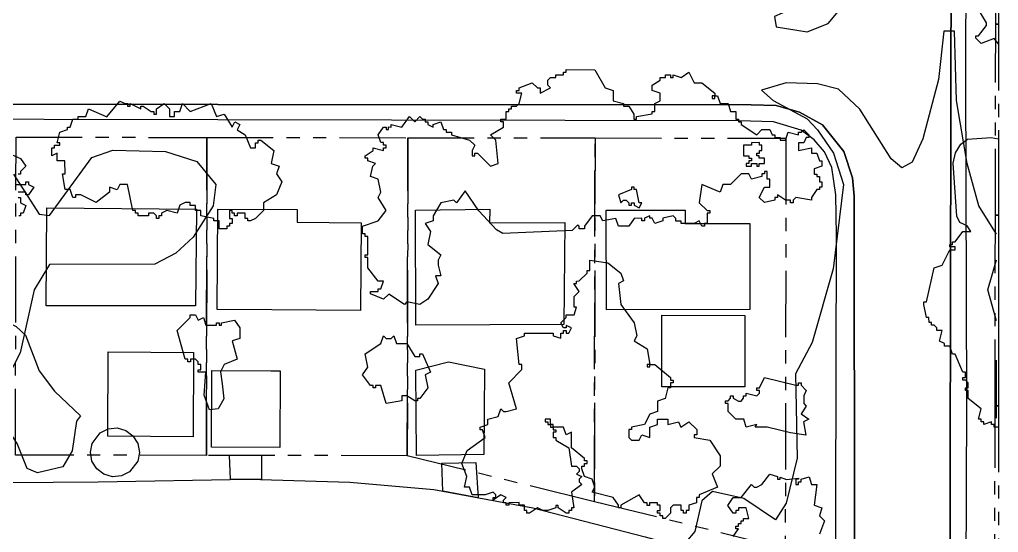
# Model space of a CAD drawing. Header units: metres. Extents: x -550 to 550, y -500 to 950.
# Drawn here: x 456.2 to 550, y 15.4 to 64.5 of the extents above; entities that cross this region are included whole.
import ezdxf

# ---------------------------------------------------------------- set-up
doc = ezdxf.new("R2010")
doc.units = ezdxf.units.M
doc.header["$LTSCALE"] = 2
doc.linetypes.add('PHANTOM', pattern=[6.35, 3.175, -0.635, 0.635, -0.635, 0.635, -0.635])
for name, color, linetype in [('SITE-BLDG-EXIST', 7, 'CONTINUOUS'), ('SITE-PARKING', 250, 'CONTINUOUS'), ('SITE-PROPERTY', 7, 'PHANTOM'), ('SITE-ROAD-CURB', 7, 'CONTINUOUS'), ('SITE-ROAD-GRAVEL', 32, 'CONTINUOUS'), ('SITE-ROAD-PAVED', 7, 'CONTINUOUS'), ('SITE-TREE-CANOPY', 94, 'CONTINUOUS'), ('TOPO-CONTOUR-MINOR', 9, 'CONTINUOUS')]:
    doc.layers.add(name, color=color, linetype=linetype)

msp = doc.modelspace()

# ---------------------------------------------------------------- linework, layer by layer
at = {"layer": 'SITE-BLDG-EXIST'}
for points in [[(458.801, 37.07), (458.869, 46.458), (473.181, 46.352), (473.106, 37.075)], [(480.395, 36.687), (475.184, 36.727), (475.245, 46.349), (482.844, 46.306), (482.835, 45.083), (488.959, 45.042), (488.906, 36.644)], [(494.157, 46.259), (501.278, 46.328), (501.269, 45.038), (508.475, 45.074), (508.378, 35.285), (494.193, 35.224)], [(512.437, 46.237), (519.993, 46.25), (519.999, 44.96), (526.185, 44.974), (526.204, 36.721), (512.46, 36.693)], [(517.746, 29.311), (517.762, 36.186), (525.718, 36.165), (525.703, 29.302)], [(464.744, 32.658), (472.904, 32.614), (472.859, 24.538), (464.699, 24.582)], [(494.248, 22.721), (494.201, 30.92), (497.327, 31.706), (500.782, 31.012), (500.716, 22.825)], [(480.311, 30.848), (481.209, 30.847), (481.186, 23.505), (474.627, 23.524), (474.65, 30.866)]]:
    msp.add_lwpolyline(points, close=True, dxfattribs=at)
at = {"layer": 'SITE-PARKING'}
for points in [[(479.42, 20.426), (476.463, 20.429), (476.34, 22.766), (479.416, 22.762)], [(496.772, 19.314), (496.698, 21.995), (499.949, 22.047), (500.177, 18.676)]]:
    msp.add_lwpolyline(points, close=True, dxfattribs=at)
at = {"layer": 'SITE-PROPERTY'}
for points in [[(549.741, 64.056), (549.77, 82.344), (550, 82.343), (550, 64.056)], [(549.712, 45.769), (549.741, 64.056), (550, 64.056), (550, 45.769)], [(474.135, 22.746), (455.855, 22.768), (455.906, 53.247), (474.193, 53.214)], [(493.384, 22.711), (474.135, 22.746), (474.193, 53.214), (493.435, 53.19)], [(511.307, 18.307), (493.384, 22.711), (493.435, 53.19), (511.364, 53.168)], [(511.364, 53.168), (529.65, 53.135), (529.582, 13.802), (511.307, 18.307)], [(549.683, 27.493), (549.712, 45.769), (550, 45.769), (550, 27.492)], [(549.653, 8.838), (549.683, 27.493), (550, 27.492), (550, 8.753)]]:
    msp.add_lwpolyline(points, close=True, dxfattribs=at)
at = {"layer": 'SITE-ROAD-CURB'}
for points in [[(547.014, 114.072), (546.856, 59.043), (546.944, 27.641), (546.728, -29.212), (546.977, -32.716), (547.529, -34.608), (548.671, -36.812), (550, -38.564), (550, -40.542), (549.657, -40.273), (546.796, -36.509), (545.607, -32.793), (545.267, -29.689), (545.564, 123.217)], [(373.058, 56.42), (526.305, 56.354), (528.706, 56.273), (530.939, 55.636), (533.149, 54.432), (535.19, 51.86), (536.029, 49.334), (536.196, 47.599), (536.248, -19.01)], [(534.335, -21.322), (534.492, 43.83), (534.426, 47.723), (534.029, 50.326), (533.329, 51.84), (532.347, 52.976), (531.105, 53.923), (528.452, 54.716), (525.137, 54.798), (375.367, 55.082)]]:
    msp.add_lwpolyline(points, dxfattribs=at)
at = {"layer": 'SITE-ROAD-GRAVEL'}
msp.add_lwpolyline([(429.327, 19.942), (463.78, 20.2), (478.226, 20.461), (487.875, 20.193), (495.915, 19.471), (505.407, 17.702), (516.177, 14.93), (534.437, 9.947), (534.416, 4.352), (502.585, 12.411), (491.871, 14.326), (467.439, 14.389), (438.021, 13.992)], dxfattribs=at)
at = {"layer": 'SITE-ROAD-PAVED'}
for points in [[(545.564, 123.217), (545.267, -29.689)], [(536.248, -19.01), (536.196, 47.599), (536.029, 49.334), (535.19, 51.86), (533.149, 54.432), (530.939, 55.636), (528.706, 56.273), (526.305, 56.354), (373.058, 56.42)]]:
    msp.add_lwpolyline(points, dxfattribs=at)
at = {"layer": 'SITE-TREE-CANOPY'}
for points in [[(549.599, 62.71), (548.349, 62.211), (547.851, 62.713), (547.851, 62.957), (548.097, 62.957), (548.849, 63.957), (548.85, 64.213), (548.1, 65.46), (548.346, 65.715), (548.346, 65.96), (548.845, 65.96), (548.845, 66.46), (548.6, 66.46), (548.6, 66.705), (547.849, 67.462), (548.095, 67.707), (548.096, 67.963), (548.594, 67.962), (549.846, 69.206), (549.601, 69.963), (550, 70.094), (550, 62.175)], [(523.096, 57.214), (523.348, 56.457), (524.1, 56.457), (524.345, 55.711), (524.85, 55.71), (524.849, 54.965), (525.095, 54.965), (525.095, 54.709), (525.348, 54.709), (525.347, 54.464), (526.849, 53.461), (527.348, 53.961), (528.1, 53.96), (528.345, 53.459), (528.597, 53.459), (528.597, 53.214), (529.096, 53.213), (529.095, 52.958), (529.601, 52.957), (529.848, 53.713), (530.845, 53.456), (530.845, 53.712), (531.098, 53.712), (531.351, 53.956), (531.849, 53.455), (531.849, 53.21), (531.596, 53.21), (531.349, 52.71), (530.851, 52.711), (530.85, 51.965), (532.1, 52.209), (532.1, 51.708), (532.598, 51.708), (532.85, 50.962), (533.096, 50.962), (533.095, 50.461), (532.351, 50.206), (532.35, 49.706), (532.596, 49.705), (532.596, 49.461), (532.848, 49.46), (532.848, 48.96), (533.101, 48.959), (533.1, 48.459), (532.847, 48.459), (532.847, 48.214), (532.601, 48.215), (532.094, 47.459), (532.101, 47.214), (530.599, 47.461), (530.346, 47.205), (530.345, 46.96), (530.099, 46.961), (530.1, 47.205), (529.601, 47.206), (528.85, 47.708), (528.85, 47.463), (528.597, 47.463), (528.597, 47.207), (527.599, 46.964), (527.094, 47.465), (527.601, 48.465), (528.1, 48.465), (528.101, 49.21), (527.848, 49.21), (527.849, 49.956), (527.596, 49.956), (527.596, 49.711), (527.35, 49.712), (527.35, 49.456), (526.345, 49.212), (526.1, 49.713), (525.349, 49.714), (524.35, 48.714), (523.599, 48.715), (523.345, 47.959), (521.597, 48.706), (521.349, 46.96), (522.1, 46.214), (522.346, 46.214), (522.345, 45.958), (522.1, 45.958), (522.098, 44.957), (521.845, 44.957), (521.845, 44.713), (521.599, 44.713), (521.347, 45.214), (520.848, 44.959), (519.598, 44.96), (519.599, 45.205), (519.1, 45.205), (519.1, 45.461), (518.848, 45.706), (517.85, 45.463), (517.85, 45.207), (517.098, 44.963), (516.846, 45.464), (516.6, 45.464), (516.601, 45.709), (516.095, 45.465), (516.094, 45.209), (515.848, 45.209), (515.849, 45.465), (515.097, 45.455), (514.598, 44.71), (513.601, 44.712), (513.349, 45.457), (512.098, 45.214), (511.846, 45.715), (511.095, 45.716), (510.349, 44.716), (510.349, 44.46), (509.85, 44.46), (509.851, 44.705), (509.675, 44.794), (509.176, 44.305), (502.532, 44.024), (501.922, 44.37), (500.245, 46.185), (498.913, 48.1), (498.097, 46.955), (497.845, 47.211), (496.595, 46.957), (495.849, 45.712), (495.848, 45.212), (495.096, 44.957), (495.601, 44.211), (495.347, 42.965), (496.596, 41.963), (496.349, 41.462), (496.349, 40.962), (496.6, 39.96), (496.095, 39.961), (496.346, 39.215), (495.347, 37.715), (494.595, 37.215), (493.346, 37.461), (493.1, 37.206), (491.598, 38.209), (491.099, 37.709), (489.849, 38.211), (489.85, 38.456), (490.601, 38.455), (490.594, 38.711), (490.847, 38.71), (491.101, 39.455), (490.595, 39.456), (489.6, 40.714), (489.601, 41.715), (489.348, 41.716), (489.348, 41.96), (489.601, 41.96), (489.596, 43.706), (489.35, 43.707), (489.351, 43.962), (489.098, 43.963), (489.099, 44.708), (490.595, 45.207), (491.348, 46.207), (490.598, 47.465), (490.844, 47.965), (490.6, 49.211), (489.849, 49.457), (490.096, 50.458), (490.349, 50.713), (489.598, 50.959), (489.598, 51.215), (489.346, 51.215), (489.346, 51.46), (490.098, 51.96), (490.098, 52.215), (491.095, 51.958), (491.095, 52.214), (491.348, 52.214), (491.348, 52.459), (491.096, 52.459), (491.096, 52.715), (490.85, 52.715), (490.598, 53.461), (491.098, 54.205), (491.351, 54.205), (491.35, 53.96), (491.596, 53.96), (491.596, 54.216), (491.849, 54.215), (491.85, 54.46), (492.846, 54.214), (493.599, 55.214), (494.097, 54.713), (494.596, 55.213), (494.849, 54.957), (495.095, 54.957), (495.094, 54.712), (495.347, 54.712), (495.347, 54.456), (495.845, 54.211), (495.845, 54.455), (496.597, 54.71), (496.849, 53.965), (497.095, 53.964), (497.094, 53.709), (497.6, 53.708), (497.6, 53.463), (499.348, 52.96), (499.846, 52.459), (499.599, 51.959), (499.599, 51.458), (499.845, 51.458), (499.845, 51.714), (500.098, 51.714), (501.346, 50.455), (502.098, 50.71), (501.848, 52.957), (501.35, 53.459), (502.601, 54.213), (502.594, 54.714), (502.349, 54.714), (502.349, 54.959), (502.847, 54.958), (502.848, 55.715), (503.101, 55.715), (503.095, 55.959), (503.347, 55.959), (503.348, 56.215), (503.846, 56.214), (504.099, 56.459), (504.346, 57.459), (503.848, 57.46), (503.848, 57.705), (504.101, 57.716), (504.101, 57.96), (505.345, 58.459), (505.85, 57.958), (506.096, 57.958), (506.095, 57.457), (507.1, 57.957), (506.847, 58.213), (506.848, 58.713), (507.101, 58.958), (507.6, 58.957), (507.6, 59.213), (508.344, 59.212), (508.345, 59.457), (508.597, 59.457), (508.598, 59.712), (511.351, 59.709), (512.346, 57.961), (513.097, 57.716), (513.096, 56.715), (514.1, 56.458), (514.099, 56.213), (514.598, 56.212), (515.095, 55.455), (515.095, 54.966), (515.348, 54.965), (515.348, 55.21), (516.851, 55.464), (516.844, 55.709), (517.097, 55.709), (517.098, 56.465), (517.597, 56.709), (517.598, 57.466), (516.847, 57.711), (516.847, 58.212), (517.599, 58.711), (517.6, 58.956), (518.098, 58.956), (518.099, 59.211), (518.597, 59.211), (518.597, 58.955), (518.85, 58.966), (518.85, 59.21), (519.601, 58.965), (520.346, 59.464), (520.851, 58.463), (521.595, 58.462), (522.851, 57.459), (522.851, 57.214)], [(522.598, 57.215), (522.597, 56.959), (522.85, 56.959), (522.851, 57.214)], [(466.346, 56.46), (466.599, 56.46), (466.598, 56.215), (466.851, 56.215), (466.845, 56.46), (467.848, 55.958), (467.848, 56.214), (468.094, 56.213), (468.845, 55.712), (469.098, 55.712), (469.098, 55.456), (469.35, 55.456), (469.351, 55.956), (470.096, 56.456), (470.601, 55.966), (470.6, 55.209), (471.099, 55.209), (471.099, 55.709), (471.598, 55.709), (471.845, 56.465), (472.595, 55.707), (474.597, 56.461), (475.095, 55.215), (475.846, 55.459), (476.596, 54.212), (476.85, 54.712), (477.348, 54.456), (477.094, 53.955), (477.845, 53.465), (478.349, 52.207), (478.848, 52.207), (478.849, 52.707), (479.094, 52.707), (479.095, 52.963), (479.347, 52.963), (480.596, 51.96), (480.349, 50.714), (481.1, 50.458), (480.846, 49.713), (481.351, 48.956), (480.851, 47.71), (479.6, 46.956), (479.599, 46.21), (478.847, 45.455), (478.348, 45.211), (478.095, 45.211), (478.095, 45.456), (477.849, 45.456), (477.85, 45.957), (477.099, 45.958), (477.098, 45.713), (476.846, 45.713), (476.846, 45.958), (476.6, 45.958), (476.6, 46.214), (476.348, 46.214), (476.347, 45.458), (476.599, 45.458), (476.599, 44.957), (476.346, 44.957), (476.346, 44.713), (476.1, 44.713), (476.1, 44.457), (475.348, 44.458), (475.349, 45.214), (474.851, 45.215), (474.851, 45.46), (473.601, 45.706), (473.595, 46.207), (473.096, 46.207), (473.097, 46.708), (472.598, 46.708), (472.598, 46.964), (472.1, 46.965), (471.601, 46.71), (471.347, 45.965), (470.35, 46.21), (469.844, 45.955), (469.851, 45.711), (469.598, 45.711), (469.598, 45.455), (469.345, 45.455), (469.345, 45.711), (469.1, 45.956), (468.594, 45.957), (468.601, 45.712), (467.597, 45.713), (467.597, 45.958), (467.344, 45.958), (467.345, 46.214), (467.099, 46.214), (466.596, 48.707), (465.845, 48.708), (465.598, 48.207), (464.847, 48.464), (464.847, 47.964), (463.595, 46.964), (462.101, 47.711), (461.595, 47.712), (461.595, 47.456), (461.349, 47.456), (461.097, 48.213), (460.598, 48.214), (460.347, 49.716), (460.6, 49.715), (460.595, 50.961), (459.85, 50.962), (459.851, 51.707), (459.345, 51.463), (459.346, 52.209), (459.599, 52.208), (459.599, 52.464), (460.098, 52.463), (460.098, 52.708), (459.845, 52.708), (460.099, 53.709), (460.851, 53.964), (460.844, 54.209), (461.097, 54.209), (461.351, 54.965), (461.85, 54.964), (461.85, 55.209), (462.594, 55.208), (462.848, 55.964), (464.596, 55.205), (465.848, 56.706)], [(525.596, 51.46), (526.095, 51.46), (526.095, 51.215), (526.348, 51.215), (526.347, 50.959), (526.094, 50.959), (526.101, 50.714), (525.848, 50.715), (525.848, 50.459), (526.347, 50.458), (526.347, 50.714), (526.846, 50.713), (526.845, 50.458), (527.098, 50.457), (527.098, 50.713), (527.597, 50.712), (527.598, 51.213), (527.099, 51.214), (527.099, 51.458), (526.846, 51.459), (526.847, 51.715), (527.1, 51.714), (527.1, 51.959), (527.346, 51.959), (527.346, 52.459), (527.1, 52.459), (527.101, 52.715), (526.349, 52.705), (526.349, 52.46), (525.598, 52.461)], [(549.596, 25.457), (549.597, 25.713), (549.351, 25.713), (549.351, 25.958), (548.599, 25.714), (548.6, 25.959), (548.347, 25.959), (548.347, 26.215), (548.094, 26.215), (548.348, 27.205), (547.1, 28.208), (547.1, 28.964), (546.848, 28.965), (546.848, 29.209), (547.101, 29.209), (547.094, 29.71), (546.849, 29.966), (546.596, 29.955), (546.596, 30.211), (546.849, 30.21), (546.85, 30.711), (546.597, 30.711), (545.848, 32.459), (545.595, 32.459), (545.35, 33.216), (544.844, 33.205), (544.845, 33.461), (544.346, 33.706), (544.6, 34.707), (544.095, 34.708), (544.095, 34.964), (543.85, 35.209), (543.597, 35.209), (543.597, 35.465), (543.351, 35.465), (543.345, 35.966), (543.099, 35.955), (542.848, 37.212), (542.848, 37.457), (543.101, 37.456), (543.849, 40.715), (544.601, 40.959), (545.347, 42.459), (545.846, 42.459), (545.846, 42.715), (545.347, 42.715), (545.348, 42.96), (545.601, 42.96), (545.601, 43.216), (545.847, 43.215), (546.599, 44.215), (547.351, 44.215), (546.993, 44.749), (546.312, 45.061), (546.018, 45.662), (545.673, 50.735), (545.892, 51.736), (546.399, 52.558), (547.038, 53.047), (549.314, 53.2), (550, 53.083), (550, 25.457)], [(513.849, 46.958), (514.095, 47.214), (514.348, 47.213), (514.601, 46.957), (514.6, 46.713), (514.846, 46.712), (514.846, 46.957), (515.099, 46.957), (515.099, 46.712), (515.597, 46.456), (515.851, 46.956), (515.598, 46.956), (515.347, 48.213), (515.101, 48.214), (515.101, 48.458), (514.848, 48.459), (514.848, 48.214), (513.597, 47.715)], [(507.348, 25.208), (507.601, 25.208), (507.6, 24.963), (507.348, 24.964), (507.347, 24.463), (507.6, 24.463), (507.599, 24.207), (508.849, 23.46), (509.099, 21.713), (509.598, 21.713), (509.85, 21.457), (509.85, 21.212), (509.597, 20.956), (510.095, 20.711), (509.849, 20.455), (509.849, 20.211), (510.094, 19.966), (509.096, 19.21), (509.347, 17.708), (509.094, 17.709), (509.101, 17.464), (508.848, 17.464), (508.848, 17.208), (508.595, 17.209), (507.844, 17.71), (507.845, 17.955), (507.599, 17.955), (507.599, 17.711), (506.847, 17.456), (506.348, 17.456), (505.85, 17.713), (505.098, 17.213), (504.845, 17.213), (504.845, 17.458), (504.6, 17.458), (504.6, 17.959), (504.095, 17.96), (504.095, 18.215), (503.098, 18.206), (503.097, 17.961), (502.845, 17.961), (502.845, 18.206), (502.599, 18.206), (502.599, 18.462), (502.845, 18.706), (502.347, 18.963), (501.595, 18.463), (501.595, 18.708), (501.848, 18.708), (501.849, 18.963), (501.596, 19.208), (500.844, 18.965), (499.594, 18.955), (499.349, 19.712), (498.851, 19.712), (499.098, 20.713), (498.601, 21.96), (499.101, 23.205), (500.851, 24.46), (500.599, 25.205), (500.346, 25.206), (500.347, 25.462), (501.098, 25.705), (501.099, 26.206), (502.096, 26.461), (502.35, 27.205), (502.596, 26.96), (502.848, 26.96), (503.846, 27.215), (503.098, 29.707), (504.349, 30.963), (504.35, 31.463), (504.097, 31.464), (503.847, 33.956), (504.599, 34.211), (504.599, 34.455), (505.849, 34.465), (507.345, 34.463), (507.345, 34.207), (508.096, 33.962), (508.096, 34.462), (508.349, 34.462), (508.35, 34.707), (508.595, 34.706), (508.595, 34.462), (508.848, 34.461), (509.094, 34.962), (508.596, 35.207), (508.596, 34.962), (508.35, 34.962), (508.098, 35.463), (508.597, 35.963), (508.597, 36.208), (509.349, 36.207), (509.595, 36.963), (509.35, 36.964), (509.351, 37.965), (509.85, 38.465), (509.345, 39.211), (509.598, 39.21), (509.598, 39.455), (509.851, 39.466), (510.597, 40.21), (510.597, 40.455), (510.85, 40.466), (510.851, 41.456), (512.599, 41.209), (513.848, 40.206), (514.1, 39.461), (513.601, 39.205), (513.844, 37.214), (515.099, 35.455), (515.351, 34.209), (515.097, 33.708), (516.346, 32.962), (516.597, 31.46), (517.096, 31.459), (518.597, 30.211), (518.597, 29.955), (518.85, 29.955), (518.849, 29.71), (518.597, 29.711), (518.596, 29.21), (518.35, 29.21), (518.096, 28.21), (517.344, 27.955), (517.35, 26.965), (516.598, 26.71), (516.099, 25.709), (514.848, 25.455), (514.848, 25.21), (514.595, 25.211), (514.594, 24.465), (514.847, 24.209), (515.598, 24.208), (515.845, 24.708), (516.596, 24.463), (516.597, 25.464), (517.349, 25.708), (517.349, 26.208), (518.346, 26.207), (518.346, 25.707), (519.35, 25.961), (519.596, 25.46), (520.348, 25.96), (521.098, 25.214), (521.098, 24.713), (520.845, 24.713), (520.844, 24.458), (522.347, 24.211), (523.349, 22.708), (523.348, 21.707), (522.596, 20.963), (523.1, 19.705), (521.35, 18.962), (521.35, 18.706), (521.097, 18.706), (521.097, 18.206), (520.345, 17.962), (520.344, 17.461), (520.099, 17.462), (520.098, 17.206), (519.845, 17.206), (519.846, 17.462), (519.6, 17.462), (519.601, 17.963), (518.849, 17.964), (518.596, 17.708), (518.595, 17.208), (518.096, 16.708), (517.85, 16.708), (517.851, 16.964), (517.598, 16.964), (517.598, 17.209), (517.345, 17.209), (517.346, 17.465), (517.598, 17.465), (517.599, 17.965), (517.346, 17.966), (517.347, 18.21), (516.595, 18.211), (516.595, 17.955), (516.349, 17.956), (516.349, 18.212), (516.097, 18.212), (515.599, 18.958), (513.849, 17.959), (513.849, 17.714), (513.596, 17.714), (513.596, 17.959), (513.098, 18.705), (511.098, 19.208), (511.351, 19.708), (511.099, 20.465), (510.348, 20.711), (510.096, 21.456), (510.096, 21.712), (510.349, 21.712), (510.35, 21.956), (510.595, 21.956), (510.596, 22.212), (510.35, 22.212), (510.35, 22.457), (509.094, 23.46), (509.096, 24.961), (508.597, 24.706), (508.345, 25.463), (507.348, 25.464)], [(461.702, 26.009), (461.298, 23.173), (460.376, 21.662), (457.974, 21.075), (456.977, 21.477), (456.025, 23.881), (454.623, 26.063), (452.428, 28.257), (451.308, 31.673), (452.505, 33.718), (453.351, 36.709), (454.642, 35.729), (455.933, 35.093), (456.824, 34.269), (458.133, 30.853), (459.598, 28.893), (462.082, 26.543)], [(475.646, 29.607), (475.813, 28.161), (475.278, 27.194), (474.442, 27.117), (473.924, 28.519), (474.088, 30.711), (473.351, 30.712), (473.344, 30.956), (473.597, 30.956), (473.598, 31.457), (473.345, 31.457), (473.345, 31.713), (473.1, 31.958), (472.601, 31.958), (472.601, 31.714), (472.348, 31.714), (472.348, 31.959), (472.095, 31.959), (471.347, 34.707), (472.599, 35.963), (472.599, 36.208), (473.098, 36.207), (473.35, 35.706), (473.849, 35.961), (474.101, 35.216), (475.098, 35.214), (475.098, 35.459), (475.351, 35.459), (475.351, 35.214), (475.597, 35.214), (475.597, 35.459), (476.847, 35.713), (477.345, 34.956), (477.351, 33.955), (476.599, 33.711), (477.096, 31.964), (475.845, 31.465), (475.5, 30.765)], [(492.351, 33.458), (493.348, 33.457), (494.098, 32.21), (494.596, 32.209), (494.597, 32.465), (494.849, 32.465), (495.599, 30.707), (495.1, 30.462), (495.351, 29.205), (494.598, 28.205), (494.346, 28.205), (494.345, 27.961), (494.099, 27.961), (493.349, 28.462), (492.85, 28.463), (492.849, 27.962), (491.346, 27.708), (490.85, 29.455), (490.351, 29.456), (490.351, 29.211), (490.098, 29.212), (490.098, 29.456), (489.846, 29.457), (489.095, 30.459), (489.595, 31.214), (489.351, 32.461), (490.848, 33.46), (491.094, 34.205), (491.347, 33.96), (491.846, 33.959), (492.099, 34.215)], [(516.344, 31.46), (516.351, 31.215), (516.597, 31.215), (516.597, 31.46)], [(530.094, 24.914), (527.854, 25.461), (526.709, 25.441), (526.85, 25.707), (525.846, 25.464), (525.601, 26.209), (524.849, 26.21), (524.099, 26.957), (524.1, 27.713), (523.847, 27.713), (523.847, 27.958), (524.1, 27.958), (524.346, 28.213), (524.347, 28.458), (524.599, 28.458), (524.599, 28.213), (525.097, 27.956), (525.35, 27.956), (525.596, 28.212), (525.597, 28.456), (525.849, 28.456), (525.85, 28.712), (526.847, 28.455), (527.1, 28.71), (527.1, 28.955), (526.847, 28.955), (526.848, 29.211), (527.1, 29.211), (527.6, 30.212), (530.598, 29.463), (530.851, 29.462), (530.851, 29.707), (531.097, 29.707), (531.096, 29.462), (531.594, 28.961), (531.348, 28.461), (531.347, 27.715), (531.6, 27.459), (531.1, 26.714), (531.851, 26.213), (531.345, 25.958), (531.561, 24.689)], [(467.723, 23.021), (467.561, 22.176), (466.78, 21.153), (466.007, 20.776), (465.15, 20.699), (464.322, 20.934), (463.634, 21.457), (463.179, 22.192), (463.025, 23.038), (463.188, 23.894), (463.962, 24.916), (464.735, 25.294), (465.591, 25.371), (466.42, 25.136), (467.107, 24.612), (467.563, 23.889)], [(507.096, 26.21), (506.598, 26.21), (506.597, 25.966), (506.85, 25.965), (506.85, 25.709), (507.096, 25.709)], [(507.095, 25.464), (507.348, 25.464), (507.348, 25.709), (507.096, 25.709)]]:
    msp.add_lwpolyline(points, close=True, dxfattribs=at)
for points in [[(454.599, 51.959), (456.346, 51.211), (456.851, 50.465), (456.345, 49.965), (456.345, 49.709), (456.099, 49.71)], [(455.845, 48.709), (456.849, 48.708), (456.849, 48.963), (457.095, 48.963), (457.095, 48.707), (457.6, 48.462), (457.1, 47.706), (456.848, 47.707), (456.848, 47.962), (456.097, 47.963)], [(456.096, 47.463), (456.349, 47.462), (456.348, 46.962), (456.846, 46.705), (456.6, 45.96), (456.347, 45.961), (456.347, 45.705), (456.171, 45.705)], [(524.597, 14.965), (525.097, 15.709), (524.851, 15.71), (524.851, 15.965), (525.097, 15.965), (525.097, 16.21), (525.35, 16.21), (525.35, 16.465), (525.596, 16.465), (525.596, 16.71), (526.095, 16.709), (525.85, 17.711), (525.099, 17.712), (525.099, 17.456), (524.846, 17.456), (524.846, 17.211), (524.6, 17.212), (524.095, 17.957), (524.595, 18.713), (525.346, 18.712), (526.345, 19.957), (526.597, 19.712), (526.85, 19.712), (527.349, 19.956), (528.095, 20.956), (528.846, 20.71), (528.845, 20.466), (529.098, 20.465), (529.098, 20.666), (529.688, 20.442), (530.847, 20.574), (530.847, 20.463), (530.601, 20.464), (530.6, 19.963), (530.846, 19.963), (530.846, 20.207), (531.099, 20.207), (531.1, 20.463), (531.858, 20.684), (532.096, 19.961), (532.595, 19.961), (532.347, 17.959), (533.098, 17.713), (532.851, 16.957), (533.349, 16.456), (532.849, 15.21)]]:
    msp.add_lwpolyline(points, dxfattribs=at)
at = {"layer": 'TOPO-CONTOUR-MINOR'}
msp.add_lwpolyline([(533.689, 67.079), (528.567, 64.811), (528.703, 63.803), (531.674, 63.339), (533.689, 64.136), (534.697, 65.316), (535.072, 66.826), (534.697, 67.329)], close=True, dxfattribs=at)
for points in [[(549.811, 43.948), (548.12, 46.674), (547.007, 50.704), (545.992, 56.75), (545.781, 63.409), (544.773, 63.394), (544.258, 58.765), (542.758, 53.082), (541.75, 50.847), (540.743, 50.317), (539.735, 51.17), (536.712, 55.921), (534.697, 57.848), (532.682, 58.351), (529.659, 58.454), (527.321, 57.757), (528.44, 56.75), (531.674, 55.012), (532.682, 53.937), (534.212, 51.712), (535.157, 48.689), (534.165, 40.628), (532.153, 33.575), (530.55, 30.552), (530.729, 22.491), (529.659, 18.159), (528.651, 16.563), (525.629, 18.62), (522.606, 19.272), (521.598, 18.376), (520.925, 15.438), (520.047, 14.43)], [(455.66, 49.696), (458.118, 45.854), (459.126, 45.743), (463.156, 51.296), (465.172, 52.004), (470.21, 51.876), (473.233, 50.905), (475.036, 48.689), (474.801, 46.674), (472.884, 43.651), (471.217, 42.112), (469.202, 41.059), (459.126, 41.046), (457.64, 38.613), (456.295, 32.567), (453.674, 27.529)], [(549.811, 35.633), (548.998, 38.613), (549.811, 41.483)], [(549.811, 26.315), (549.811, 31.872)]]:
    msp.add_lwpolyline(points, dxfattribs=at)

doc.saveas('drawing.dxf')
